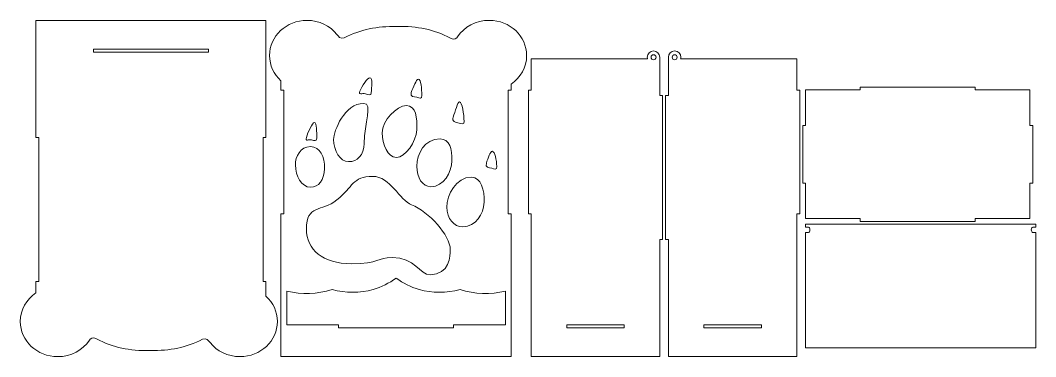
# Model space of a CAD drawing. Header units: millimetres. Extents: x -1476 to 1476, y -775 to 775.
# Drawn here: x 418 to 1476, y -775 to -425 of the extents above; entities that cross this region are included whole.
import ezdxf

# ---------------------------------------------------------------- set-up
doc = ezdxf.new("R2010")
doc.units = ezdxf.units.MM
doc.header["$MEASUREMENT"] = 0
doc.layers.add('Camada 1', color=7, linetype='Continuous')

msp = doc.modelspace()

# ---------------------------------------------------------------- linework, layer by layer
at = {"layer": 'Camada 1', "color": 250, "lineweight": 20}
for points, knots in [([(433.7218, -708.7758), (423.9238, -715.4268), (417.5457, -726.2498), (417.5457, -738.4706), (417.5457, -738.4706), (417.5457, -758.7059), (435.004, -775.1065), (456.5359, -775.1065), (456.5359, -775.1065), (470.483, -775.1065), (482.7107, -768.2286), (489.6045, -757.8809), (489.6045, -757.8809), (490.4438, -756.6203), (492.578, -754.2022), (497.0328, -756.5783), (497.0328, -756.5783), (515.0197, -766.0437), (530.6665, -768.8346), (552.8515, -768.8346), (552.8515, -768.8346), (574.2284, -768.8351), (590.1564, -765.8182), (607.6852, -756.9789), (607.6852, -756.9789), (611.7231, -755.09), (614.0851, -758.6911), (615.4384, -760.3835), (615.4384, -760.3835), (622.5419, -769.3205), (633.8832, -775.1065), (646.6739, -775.1065), (646.6739, -775.1065), (668.2059, -775.1065), (685.6569, -758.7055), (685.6569, -738.4706), (685.6569, -738.4706), (685.6569, -728.1086), (681.0793, -718.7598), (673.7218, -712.0979), (673.7218, -712.0979), (673.7218, -712.0979), (673.7218, -696.8556), (673.7218, -696.8556), (673.7218, -696.8556), (673.7218, -696.8556), (670.7218, -696.8556), (670.7218, -696.8556), (670.7218, -696.8556), (670.7218, -696.8556), (670.7218, -546.8557), (670.7218, -546.8557), (670.7218, -546.8557), (670.7218, -546.8557), (673.7218, -546.8557), (673.7218, -546.8557), (673.7218, -546.8557), (673.7218, -546.8557), (673.7218, -424.8557), (673.7218, -424.8557), (673.7218, -424.8557), (673.7218, -424.8557), (433.7219, -424.8557), (433.7219, -424.8557), (433.7219, -424.8557), (433.7219, -424.8557), (433.7219, -546.8557), (433.7219, -546.8557), (433.7219, -546.8557), (433.7219, -546.8557), (436.7219, -546.8557), (436.7219, -546.8557), (436.7219, -546.8557), (436.7219, -546.8557), (436.7219, -696.8556), (436.7219, -696.8556), (436.7219, -696.8556), (436.7219, -696.8556), (433.7219, -696.8556), (433.7219, -696.8556), (433.7219, -696.8556), (433.7219, -696.8556), (433.7218, -708.7758), (433.7218, -708.7758)], [0, 0, 0, 0, 0.045454545, 0.045454545, 0.045454545, 0.045454545, 0.090909091, 0.090909091, 0.090909091, 0.090909091, 0.136363636, 0.136363636, 0.136363636, 0.136363636, 0.181818182, 0.181818182, 0.181818182, 0.181818182, 0.227272727, 0.227272727, 0.227272727, 0.227272727, 0.272727273, 0.272727273, 0.272727273, 0.272727273, 0.318181818, 0.318181818, 0.318181818, 0.318181818, 0.363636364, 0.363636364, 0.363636364, 0.363636364, 0.409090909, 0.409090909, 0.409090909, 0.409090909, 0.454545455, 0.454545455, 0.454545455, 0.454545455, 0.5, 0.5, 0.5, 0.5, 0.545454545, 0.545454545, 0.545454545, 0.545454545, 0.590909091, 0.590909091, 0.590909091, 0.590909091, 0.636363636, 0.636363636, 0.636363636, 0.636363636, 0.681818182, 0.681818182, 0.681818182, 0.681818182, 0.727272727, 0.727272727, 0.727272727, 0.727272727, 0.772727273, 0.772727273, 0.772727273, 0.772727273, 0.818181818, 0.818181818, 0.818181818, 0.818181818, 0.863636364, 0.863636364, 0.863636364, 0.863636364, 0.909090909, 0.909090909, 0.909090909, 0.909090909, 1, 1, 1, 1]), ([(689.394, -487.8643), (689.394, -487.8643), (689.394, -497.6779), (689.394, -497.6779), (689.394, -497.6779), (689.394, -497.6779), (692.394, -497.6779), (692.394, -497.6779), (692.394, -497.6779), (692.394, -497.6779), (692.394, -626.2493), (692.394, -626.2493), (692.394, -626.2493), (692.394, -626.2493), (689.394, -626.2493), (689.394, -626.2493), (689.394, -626.2493), (689.394, -626.2493), (689.394, -690.819), (689.394, -690.819), (689.394, -690.819), (689.394, -690.819), (689.394, -705.1065), (689.394, -705.1065), (689.394, -705.1065), (689.394, -705.1065), (689.394, -745.1065), (689.394, -745.1065), (689.394, -745.1065), (689.394, -745.1065), (689.394, -775.1065), (689.394, -775.1065), (689.394, -775.1065), (689.394, -775.1065), (929.394, -775.1065), (929.394, -775.1065), (929.394, -775.1065), (929.394, -775.1065), (929.394, -745.1065), (929.394, -745.1065), (929.394, -745.1065), (929.394, -745.1065), (929.394, -705.1065), (929.394, -705.1065), (929.394, -705.1065), (929.394, -705.1065), (929.394, -690.819), (929.394, -690.819), (929.394, -690.819), (929.394, -690.819), (929.394, -626.2493), (929.394, -626.2493), (929.394, -626.2493), (929.394, -626.2493), (926.394, -626.2493), (926.394, -626.2493), (926.394, -626.2493), (926.394, -626.2493), (926.394, -497.6779), (926.394, -497.6779), (926.394, -497.6779), (926.394, -497.6779), (929.394, -497.6779), (929.394, -497.6779), (929.394, -497.6779), (929.394, -497.6779), (929.394, -491.1864), (929.394, -491.1864), (929.394, -491.1864), (939.192, -484.5354), (945.5701, -473.7124), (945.5701, -461.4916), (945.5701, -461.4916), (945.5701, -441.2563), (928.1118, -424.8557), (906.5799, -424.8557), (906.5799, -424.8557), (892.6328, -424.8557), (880.4051, -431.7336), (873.5113, -442.0813), (873.5113, -442.0813), (872.672, -443.3419), (870.5378, -445.76), (866.083, -443.3839), (866.083, -443.3839), (848.0961, -433.9185), (832.4493, -431.1276), (810.2643, -431.1276), (810.2643, -431.1276), (788.8874, -431.1271), (772.9594, -434.144), (755.4306, -442.9833), (755.4306, -442.9833), (751.3927, -444.8722), (749.0307, -441.2711), (747.6774, -439.5787), (747.6774, -439.5787), (740.5739, -430.6417), (729.2326, -424.8557), (716.4419, -424.8557), (716.4419, -424.8557), (694.9099, -424.8557), (677.4589, -441.2567), (677.4589, -461.4916), (677.4589, -461.4916), (677.4589, -471.8536), (682.0365, -481.2024), (689.394, -487.8643)], [0, 0, 0, 0, 0.035714286, 0.035714286, 0.035714286, 0.035714286, 0.071428571, 0.071428571, 0.071428571, 0.071428571, 0.107142857, 0.107142857, 0.107142857, 0.107142857, 0.142857143, 0.142857143, 0.142857143, 0.142857143, 0.178571429, 0.178571429, 0.178571429, 0.178571429, 0.214285714, 0.214285714, 0.214285714, 0.214285714, 0.25, 0.25, 0.25, 0.25, 0.285714286, 0.285714286, 0.285714286, 0.285714286, 0.321428571, 0.321428571, 0.321428571, 0.321428571, 0.357142857, 0.357142857, 0.357142857, 0.357142857, 0.392857143, 0.392857143, 0.392857143, 0.392857143, 0.428571429, 0.428571429, 0.428571429, 0.428571429, 0.464285714, 0.464285714, 0.464285714, 0.464285714, 0.5, 0.5, 0.5, 0.5, 0.535714286, 0.535714286, 0.535714286, 0.535714286, 0.571428571, 0.571428571, 0.571428571, 0.571428571, 0.607142857, 0.607142857, 0.607142857, 0.607142857, 0.642857143, 0.642857143, 0.642857143, 0.642857143, 0.678571429, 0.678571429, 0.678571429, 0.678571429, 0.714285714, 0.714285714, 0.714285714, 0.714285714, 0.75, 0.75, 0.75, 0.75, 0.785714286, 0.785714286, 0.785714286, 0.785714286, 0.821428571, 0.821428571, 0.821428571, 0.821428571, 0.857142857, 0.857142857, 0.857142857, 0.857142857, 0.892857143, 0.892857143, 0.892857143, 0.892857143, 0.928571429, 0.928571429, 0.928571429, 0.928571429, 1, 1, 1, 1]), ([(613.7217, -457.8557), (613.7217, -457.8557), (493.7217, -457.8557), (493.7217, -457.8557), (493.7217, -457.8557), (493.7217, -457.8557), (493.7217, -454.8557), (493.7217, -454.8557), (493.7217, -454.8557), (493.7217, -454.8557), (613.7217, -454.8557), (613.7217, -454.8557), (613.7217, -454.8557), (613.7217, -454.8557), (613.7217, -457.8557), (613.7217, -457.8557)], [0, 0, 0, 0, 0.2, 0.2, 0.2, 0.2, 0.4, 0.4, 0.4, 0.4, 0.6, 0.6, 0.6, 0.6, 1, 1, 1, 1]), ([(1084.394, -775.1065), (1084.394, -775.1065), (1084.394, -653.1065), (1084.394, -653.1065), (1084.394, -653.1065), (1084.394, -653.1065), (1087.394, -653.1065), (1087.394, -653.1065), (1087.394, -653.1065), (1087.394, -653.1065), (1087.394, -503.1065), (1087.394, -503.1065), (1087.394, -503.1065), (1087.394, -503.1065), (1084.394, -503.1065), (1084.394, -503.1065), (1084.394, -503.1065), (1084.394, -503.1065), (1084.394, -463.2756), (1084.394, -463.2756), (1084.394, -463.2756), (1084.394, -459.6783), (1081.4778, -456.7621), (1077.8805, -456.7621), (1077.8805, -456.7621), (1074.2832, -456.7621), (1071.367, -459.6783), (1071.367, -463.2756), (1071.367, -463.2756), (1071.367, -463.9113), (1071.4582, -464.5257), (1071.6279, -465.1065), (1071.6279, -465.1065), (1071.6279, -465.1065), (950.394, -465.1065), (950.394, -465.1065), (950.394, -465.1065), (950.394, -465.1065), (950.394, -497.6779), (950.394, -497.6779), (950.394, -497.6779), (950.394, -497.6779), (947.394, -497.6779), (947.394, -497.6779), (947.394, -497.6779), (947.394, -497.6779), (947.394, -626.2493), (947.394, -626.2493), (947.394, -626.2493), (947.394, -626.2493), (950.394, -626.2493), (950.394, -626.2493), (950.394, -626.2493), (950.394, -626.2493), (950.394, -745.1065), (950.394, -745.1065), (950.394, -745.1065), (950.394, -745.1065), (950.394, -775.1065), (950.394, -775.1065), (950.394, -775.1065), (950.394, -775.1065), (1084.394, -775.1065), (1084.394, -775.1065)], [0, 0, 0, 0, 0.058823529, 0.058823529, 0.058823529, 0.058823529, 0.117647059, 0.117647059, 0.117647059, 0.117647059, 0.176470588, 0.176470588, 0.176470588, 0.176470588, 0.235294118, 0.235294118, 0.235294118, 0.235294118, 0.294117647, 0.294117647, 0.294117647, 0.294117647, 0.352941176, 0.352941176, 0.352941176, 0.352941176, 0.411764706, 0.411764706, 0.411764706, 0.411764706, 0.470588235, 0.470588235, 0.470588235, 0.470588235, 0.529411765, 0.529411765, 0.529411765, 0.529411765, 0.588235294, 0.588235294, 0.588235294, 0.588235294, 0.647058824, 0.647058824, 0.647058824, 0.647058824, 0.705882353, 0.705882353, 0.705882353, 0.705882353, 0.764705882, 0.764705882, 0.764705882, 0.764705882, 0.823529412, 0.823529412, 0.823529412, 0.823529412, 0.882352941, 0.882352941, 0.882352941, 0.882352941, 1, 1, 1, 1]), ([(1080.494, -463.2756), (1080.494, -464.719), (1079.3239, -465.8891), (1077.8805, -465.8891), (1077.8805, -465.8891), (1076.4371, -465.8891), (1075.267, -464.719), (1075.267, -463.2756), (1075.267, -463.2756), (1075.267, -461.8322), (1076.4371, -460.6621), (1077.8805, -460.6621), (1077.8805, -460.6621), (1079.3239, -460.6621), (1080.494, -461.8322), (1080.494, -463.2756)], [0, 0, 0, 0, 0.2, 0.2, 0.2, 0.2, 0.4, 0.4, 0.4, 0.4, 0.6, 0.6, 0.6, 0.6, 1, 1, 1, 1]), ([(1093.394, -775.1065), (1093.394, -775.1065), (1093.394, -653.1065), (1093.394, -653.1065), (1093.394, -653.1065), (1093.394, -653.1065), (1090.394, -653.1065), (1090.394, -653.1065), (1090.394, -653.1065), (1090.394, -653.1065), (1090.394, -503.1065), (1090.394, -503.1065), (1090.394, -503.1065), (1090.394, -503.1065), (1093.394, -503.1065), (1093.394, -503.1065), (1093.394, -503.1065), (1093.394, -503.1065), (1093.394, -463.2756), (1093.394, -463.2756), (1093.394, -463.2756), (1093.394, -459.6783), (1096.3102, -456.7621), (1099.9075, -456.7621), (1099.9075, -456.7621), (1103.5048, -456.7621), (1106.421, -459.6783), (1106.421, -463.2756), (1106.421, -463.2756), (1106.421, -463.9113), (1106.3298, -464.5257), (1106.1601, -465.1065), (1106.1601, -465.1065), (1106.1601, -465.1065), (1227.394, -465.1065), (1227.394, -465.1065), (1227.394, -465.1065), (1227.394, -465.1065), (1227.394, -497.6779), (1227.394, -497.6779), (1227.394, -497.6779), (1227.394, -497.6779), (1230.394, -497.6779), (1230.394, -497.6779), (1230.394, -497.6779), (1230.394, -497.6779), (1230.394, -626.2493), (1230.394, -626.2493), (1230.394, -626.2493), (1230.394, -626.2493), (1227.394, -626.2493), (1227.394, -626.2493), (1227.394, -626.2493), (1227.394, -626.2493), (1227.394, -745.1065), (1227.394, -745.1065), (1227.394, -745.1065), (1227.394, -745.1065), (1227.394, -775.1065), (1227.394, -775.1065), (1227.394, -775.1065), (1227.394, -775.1065), (1093.394, -775.1065), (1093.394, -775.1065)], [0, 0, 0, 0, 0.058823529, 0.058823529, 0.058823529, 0.058823529, 0.117647059, 0.117647059, 0.117647059, 0.117647059, 0.176470588, 0.176470588, 0.176470588, 0.176470588, 0.235294118, 0.235294118, 0.235294118, 0.235294118, 0.294117647, 0.294117647, 0.294117647, 0.294117647, 0.352941176, 0.352941176, 0.352941176, 0.352941176, 0.411764706, 0.411764706, 0.411764706, 0.411764706, 0.470588235, 0.470588235, 0.470588235, 0.470588235, 0.529411765, 0.529411765, 0.529411765, 0.529411765, 0.588235294, 0.588235294, 0.588235294, 0.588235294, 0.647058824, 0.647058824, 0.647058824, 0.647058824, 0.705882353, 0.705882353, 0.705882353, 0.705882353, 0.764705882, 0.764705882, 0.764705882, 0.764705882, 0.823529412, 0.823529412, 0.823529412, 0.823529412, 0.882352941, 0.882352941, 0.882352941, 0.882352941, 1, 1, 1, 1]), ([(1097.294, -463.2756), (1097.294, -464.719), (1098.4641, -465.8891), (1099.9075, -465.8891), (1099.9075, -465.8891), (1101.3509, -465.8891), (1102.521, -464.719), (1102.521, -463.2756), (1102.521, -463.2756), (1102.521, -461.8322), (1101.3509, -460.6621), (1099.9075, -460.6621), (1099.9075, -460.6621), (1098.4641, -460.6621), (1097.294, -461.8322), (1097.294, -463.2756)], [0, 0, 0, 0, 0.2, 0.2, 0.2, 0.2, 0.4, 0.4, 0.4, 0.4, 0.6, 0.6, 0.6, 0.6, 1, 1, 1, 1]), ([(777.5492, -501.4544), (780.5676, -502.3723), (783.3711, -503.927), (783.5447, -500.2305), (783.5447, -500.2305), (783.8424, -494.45), (785.24, -485.1052), (781.899, -484.6256), (781.899, -484.6256), (779.9309, -484.3362), (773.588, -493.7884), (771.6198, -498.5765), (771.6198, -498.5765), (769.7757, -503.1331), (774.0677, -500.3545), (777.5492, -501.4544)], [0, 0, 0, 0, 0.2, 0.2, 0.2, 0.2, 0.4, 0.4, 0.4, 0.4, 0.6, 0.6, 0.6, 0.6, 1, 1, 1, 1]), ([(831.0209, -504.878), (833.783, -505.6305), (836.421, -507.0281), (836.2969, -503.1166), (836.2969, -503.1166), (836.0488, -496.0956), (835.5526, -486.3622), (832.5507, -486.1059), (832.5507, -486.1059), (830.7645, -485.957), (826.7371, -494.9048), (825.3065, -500.0982), (825.3065, -500.0982), (823.9586, -505.0434), (827.8453, -504.0097), (831.0209, -504.878)], [0, 0, 0, 0, 0.2, 0.2, 0.2, 0.2, 0.4, 0.4, 0.4, 0.4, 0.6, 0.6, 0.6, 0.6, 1, 1, 1, 1]), ([(1236.394, -631.2857), (1236.394, -631.2857), (1293.394, -631.2857), (1293.394, -631.2857), (1293.394, -631.2857), (1293.394, -631.2857), (1293.394, -634.2857), (1293.394, -634.2857), (1293.394, -634.2857), (1293.394, -634.2857), (1413.394, -634.2857), (1413.394, -634.2857), (1413.394, -634.2857), (1413.394, -634.2857), (1413.394, -631.2857), (1413.394, -631.2857), (1413.394, -631.2857), (1413.394, -631.2857), (1470.394, -631.2857), (1470.394, -631.2857), (1470.394, -631.2857), (1470.394, -631.2857), (1470.394, -594.2857), (1470.394, -594.2857), (1470.394, -594.2857), (1470.394, -594.2857), (1473.394, -594.2857), (1473.394, -594.2857), (1473.394, -594.2857), (1473.394, -594.2857), (1473.394, -534.2857), (1473.394, -534.2857), (1473.394, -534.2857), (1473.394, -534.2857), (1470.394, -534.2857), (1470.394, -534.2857), (1470.394, -534.2857), (1470.394, -534.2857), (1470.394, -497.2857), (1470.394, -497.2857), (1470.394, -497.2857), (1470.394, -497.2857), (1413.394, -497.2857), (1413.394, -497.2857), (1413.394, -497.2857), (1413.394, -497.2857), (1413.394, -494.2857), (1413.394, -494.2857), (1413.394, -494.2857), (1413.394, -494.2857), (1293.394, -494.2857), (1293.394, -494.2857), (1293.394, -494.2857), (1293.394, -494.2857), (1293.394, -497.2857), (1293.394, -497.2857), (1293.394, -497.2857), (1293.394, -497.2857), (1236.394, -497.2857), (1236.394, -497.2857), (1236.394, -497.2857), (1236.394, -497.2857), (1236.394, -534.2857), (1236.394, -534.2857), (1236.394, -534.2857), (1236.394, -534.2857), (1233.394, -534.2857), (1233.394, -534.2857), (1233.394, -534.2857), (1233.394, -534.2857), (1233.394, -594.2857), (1233.394, -594.2857), (1233.394, -594.2857), (1233.394, -594.2857), (1236.394, -594.2857), (1236.394, -594.2857), (1236.394, -594.2857), (1236.394, -594.2857), (1236.394, -631.2857), (1236.394, -631.2857)], [0, 0, 0, 0, 0.047619048, 0.047619048, 0.047619048, 0.047619048, 0.095238095, 0.095238095, 0.095238095, 0.095238095, 0.142857143, 0.142857143, 0.142857143, 0.142857143, 0.19047619, 0.19047619, 0.19047619, 0.19047619, 0.238095238, 0.238095238, 0.238095238, 0.238095238, 0.285714286, 0.285714286, 0.285714286, 0.285714286, 0.333333333, 0.333333333, 0.333333333, 0.333333333, 0.380952381, 0.380952381, 0.380952381, 0.380952381, 0.428571429, 0.428571429, 0.428571429, 0.428571429, 0.476190476, 0.476190476, 0.476190476, 0.476190476, 0.523809524, 0.523809524, 0.523809524, 0.523809524, 0.571428571, 0.571428571, 0.571428571, 0.571428571, 0.619047619, 0.619047619, 0.619047619, 0.619047619, 0.666666667, 0.666666667, 0.666666667, 0.666666667, 0.714285714, 0.714285714, 0.714285714, 0.714285714, 0.761904762, 0.761904762, 0.761904762, 0.761904762, 0.80952381, 0.80952381, 0.80952381, 0.80952381, 0.857142857, 0.857142857, 0.857142857, 0.857142857, 0.904761905, 0.904761905, 0.904761905, 0.904761905, 1, 1, 1, 1]), ([(759.9017, -572.036), (768.9156, -572.036), (776.0276, -565.4037), (776.0276, -553.0571), (776.0276, -553.0571), (776.0276, -532.1927), (785.5046, -511.3201), (775.5562, -511.3201), (775.5562, -511.3201), (755.6263, -511.3201), (744.239, -540.2474), (744.239, -548.79), (744.239, -548.79), (744.239, -560.657), (750.8795, -572.036), (759.9017, -572.036)], [0, 0, 0, 0, 0.2, 0.2, 0.2, 0.2, 0.4, 0.4, 0.4, 0.4, 0.6, 0.6, 0.6, 0.6, 1, 1, 1, 1]), ([(809.7017, -567.7689), (818.7156, -567.7689), (830.5743, -551.1717), (831.0457, -538.8333), (831.0457, -538.8333), (831.5253, -526.495), (830.103, -513.7018), (820.138, -513.7018), (820.138, -513.7018), (809.7017, -513.7018), (794.9982, -529.348), (794.9982, -542.1577), (794.9982, -542.1577), (794.9982, -554.0164), (800.696, -567.7689), (809.7017, -567.7689)], [0, 0, 0, 0, 0.2, 0.2, 0.2, 0.2, 0.4, 0.4, 0.4, 0.4, 0.6, 0.6, 0.6, 0.6, 1, 1, 1, 1]), ([(875.09, -531.8289), (877.8521, -532.5897), (880.4984, -533.9873), (880.3578, -530.0757), (880.3578, -530.0757), (880.118, -523.0547), (878.4558, -509.9142), (875.4456, -509.6744), (875.4456, -509.6744), (873.6594, -509.5255), (871.0048, -519.9701), (868.8712, -525.6183), (868.8712, -525.6183), (867.0684, -530.3982), (871.9144, -530.9688), (875.09, -531.8289)], [0, 0, 0, 0, 0.2, 0.2, 0.2, 0.2, 0.4, 0.4, 0.4, 0.4, 0.6, 0.6, 0.6, 0.6, 1, 1, 1, 1]), ([(721.3733, -549.2862), (724.1354, -550.0387), (726.7155, -551.4363), (726.6411, -547.533), (726.6411, -547.533), (726.5171, -541.4382), (727.1456, -531.4898), (724.1354, -531.2335), (724.1354, -531.2335), (722.3409, -531.0929), (717.3212, -541.5457), (715.8823, -546.7391), (715.8823, -546.7391), (714.5426, -551.6761), (718.1895, -548.4261), (721.3733, -549.2862)], [0, 0, 0, 0, 0.2, 0.2, 0.2, 0.2, 0.4, 0.4, 0.4, 0.4, 0.6, 0.6, 0.6, 0.6, 1, 1, 1, 1]), ([(845.7574, -598.1268), (859.0302, -598.1268), (867.1097, -583.4233), (867.5811, -571.085), (867.5811, -571.085), (868.0525, -558.7467), (865.2077, -548.3103), (855.2428, -548.3103), (855.2428, -548.3103), (839.1252, -548.3103), (831.054, -563.9731), (831.054, -576.7745), (831.054, -576.7745), (831.054, -588.6332), (836.7435, -598.1268), (845.7574, -598.1268)], [0, 0, 0, 0, 0.2, 0.2, 0.2, 0.2, 0.4, 0.4, 0.4, 0.4, 0.6, 0.6, 0.6, 0.6, 1, 1, 1, 1]), ([(734.7619, -579.1562), (735.2333, -566.8261), (730.0151, -556.3815), (720.0584, -556.3815), (720.0584, -556.3815), (709.6139, -556.3815), (704.3957, -566.8261), (704.3957, -575.3522), (704.3957, -575.3522), (704.3957, -587.2192), (711.0362, -598.5982), (720.0585, -598.5982), (720.0585, -598.5982), (729.0724, -598.5899), (734.2823, -591.4946), (734.7619, -579.1562)], [0, 0, 0, 0, 0.2, 0.2, 0.2, 0.2, 0.4, 0.4, 0.4, 0.4, 0.6, 0.6, 0.6, 0.6, 1, 1, 1, 1]), ([(909.6655, -561.2524), (907.8793, -561.1035), (905.0428, -568.4057), (903.6121, -573.6073), (903.6121, -573.6073), (902.2724, -578.5443), (905.9359, -577.9985), (909.1197, -578.8668), (909.1197, -578.8668), (911.8818, -579.6193), (914.5198, -581.0169), (914.3875, -577.1136), (914.3875, -577.1136), (914.1311, -570.0926), (912.6756, -561.5005), (909.6655, -561.2524)], [0, 0, 0, 0, 0.2, 0.2, 0.2, 0.2, 0.4, 0.4, 0.4, 0.4, 0.6, 0.6, 0.6, 0.6, 1, 1, 1, 1]), ([(865.9272, -663.8459), (865.9272, -669.6181), (865.1995, -689.8292), (844.9967, -689.8292), (844.9967, -689.8292), (834.1717, -689.8292), (829.1189, -671.7848), (805.3188, -671.7848), (805.3188, -671.7848), (789.4493, -671.7848), (792.3271, -678.2682), (762.7548, -678.2682), (762.7548, -678.2682), (733.1659, -678.2682), (715.8492, -663.8459), (715.8492, -642.2042), (715.8492, -642.2042), (715.8492, -616.2209), (731.5947, -624.5733), (747.5965, -611.9041), (747.5965, -611.9041), (764.9215, -598.193), (763.4743, -587.368), (785.1243, -587.368), (785.1243, -587.368), (803.1522, -587.368), (813.2246, -612.0199), (825.5216, -616.9486), (825.5216, -616.9486), (843.5577, -624.1598), (865.9272, -648.6959), (865.9272, -663.8459)], [0, 0, 0, 0, 0.111111111, 0.111111111, 0.111111111, 0.111111111, 0.222222222, 0.222222222, 0.222222222, 0.222222222, 0.333333333, 0.333333333, 0.333333333, 0.333333333, 0.444444444, 0.444444444, 0.444444444, 0.444444444, 0.555555556, 0.555555556, 0.555555556, 0.555555556, 0.666666667, 0.666666667, 0.666666667, 0.666666667, 0.777777778, 0.777777778, 0.777777778, 0.777777778, 1, 1, 1, 1]), ([(887.9658, -588.1701), (871.8399, -588.1701), (862.3546, -606.6528), (862.3546, -619.4708), (862.3546, -619.4708), (862.3546, -631.3378), (869.9379, -639.8721), (878.9601, -639.8721), (878.9601, -639.8721), (892.2329, -639.8721), (900.7838, -626.5993), (901.2469, -614.2609), (901.2469, -614.2609), (901.7183, -601.9143), (897.9225, -588.1701), (887.9658, -588.1701)], [0, 0, 0, 0, 0.2, 0.2, 0.2, 0.2, 0.4, 0.4, 0.4, 0.4, 0.6, 0.6, 0.6, 0.6, 1, 1, 1, 1]), ([(1476.3944, -637.2857), (1476.3944, -637.2857), (1236.394, -637.2857), (1236.394, -637.2857), (1236.394, -637.2857), (1236.394, -637.2857), (1236.394, -640.3084), (1236.394, -640.3084), (1236.394, -640.3084), (1236.394, -640.3084), (1239.394, -640.3084), (1239.394, -640.3084), (1239.394, -640.3084), (1240.2709, -640.3084), (1240.9818, -641.5378), (1240.9818, -643.0543), (1240.9818, -643.0543), (1240.9818, -644.5193), (1240.3184, -645.7164), (1239.4829, -645.7961), (1239.4829, -645.7961), (1239.4536, -645.7988), (1236.4238, -645.8003), (1236.394, -645.8003), (1236.394, -645.8003), (1236.394, -645.8003), (1236.394, -765.8623), (1236.394, -765.8623), (1236.394, -765.8623), (1236.394, -765.8623), (1476.3944, -765.8623), (1476.3944, -765.8623), (1476.3944, -765.8623), (1476.3944, -765.8623), (1476.3944, -645.8003), (1476.3944, -645.8003), (1476.3944, -645.8003), (1476.3165, -645.8003), (1473.2397, -645.7906), (1473.165, -645.7719), (1473.165, -645.7719), (1472.3968, -645.5798), (1471.8066, -644.4362), (1471.8066, -643.0543), (1471.8066, -643.0543), (1471.8066, -641.5378), (1472.5175, -640.3084), (1473.3944, -640.3084), (1473.3944, -640.3084), (1473.3944, -640.3084), (1476.3944, -640.3084), (1476.3944, -640.3084), (1476.3944, -640.3084), (1476.3944, -640.3084), (1476.3944, -637.2857), (1476.3944, -637.2857)], [0, 0, 0, 0, 0.066666667, 0.066666667, 0.066666667, 0.066666667, 0.133333333, 0.133333333, 0.133333333, 0.133333333, 0.2, 0.2, 0.2, 0.2, 0.266666667, 0.266666667, 0.266666667, 0.266666667, 0.333333333, 0.333333333, 0.333333333, 0.333333333, 0.4, 0.4, 0.4, 0.4, 0.466666667, 0.466666667, 0.466666667, 0.466666667, 0.533333333, 0.533333333, 0.533333333, 0.533333333, 0.6, 0.6, 0.6, 0.6, 0.666666667, 0.666666667, 0.666666667, 0.666666667, 0.733333333, 0.733333333, 0.733333333, 0.733333333, 0.8, 0.8, 0.8, 0.8, 0.866666667, 0.866666667, 0.866666667, 0.866666667, 1, 1, 1, 1]), ([(695.394, -706.8277), (710.942, -710.6781), (727.4232, -710.105), (742.6927, -705.1065), (742.6927, -705.1065), (756.7999, -709.1549), (771.6645, -709.0421), (785.3815, -705.1065), (785.3815, -705.1065), (793.9956, -702.635), (802.157, -698.6559), (809.394, -693.2531), (809.394, -693.2531), (816.631, -698.6559), (824.7924, -702.635), (833.4065, -705.1065), (833.4065, -705.1065), (847.1235, -709.0421), (861.9881, -709.1549), (876.0953, -705.1065), (876.0953, -705.1065), (891.3649, -710.105), (907.8461, -710.6781), (923.394, -706.8277), (923.394, -706.8277), (923.394, -706.8277), (923.394, -742.1065), (923.394, -742.1065), (923.394, -742.1065), (923.394, -742.1065), (869.394, -742.1065), (869.394, -742.1065), (869.394, -742.1065), (869.394, -742.1065), (869.394, -745.1065), (869.394, -745.1065), (869.394, -745.1065), (869.394, -745.1065), (749.394, -745.1065), (749.394, -745.1065), (749.394, -745.1065), (749.394, -745.1065), (749.394, -742.1065), (749.394, -742.1065), (749.394, -742.1065), (749.394, -742.1065), (695.394, -742.1065), (695.394, -742.1065), (695.394, -742.1065), (695.394, -742.1065), (695.394, -706.8277), (695.394, -706.8277)], [0, 0, 0, 0, 0.071428571, 0.071428571, 0.071428571, 0.071428571, 0.142857143, 0.142857143, 0.142857143, 0.142857143, 0.214285714, 0.214285714, 0.214285714, 0.214285714, 0.285714286, 0.285714286, 0.285714286, 0.285714286, 0.357142857, 0.357142857, 0.357142857, 0.357142857, 0.428571429, 0.428571429, 0.428571429, 0.428571429, 0.5, 0.5, 0.5, 0.5, 0.571428571, 0.571428571, 0.571428571, 0.571428571, 0.642857143, 0.642857143, 0.642857143, 0.642857143, 0.714285714, 0.714285714, 0.714285714, 0.714285714, 0.785714286, 0.785714286, 0.785714286, 0.785714286, 0.857142857, 0.857142857, 0.857142857, 0.857142857, 1, 1, 1, 1]), ([(1047.394, -742.1065), (1047.394, -742.1065), (1047.394, -745.1065), (1047.394, -745.1065), (1047.394, -745.1065), (1047.394, -745.1065), (987.394, -745.1065), (987.394, -745.1065), (987.394, -745.1065), (987.394, -745.1065), (987.394, -742.1065), (987.394, -742.1065), (987.394, -742.1065), (987.394, -742.1065), (1047.394, -742.1065), (1047.394, -742.1065)], [0, 0, 0, 0, 0.2, 0.2, 0.2, 0.2, 0.4, 0.4, 0.4, 0.4, 0.6, 0.6, 0.6, 0.6, 1, 1, 1, 1]), ([(1130.394, -742.1065), (1130.394, -742.1065), (1130.394, -745.1065), (1130.394, -745.1065), (1130.394, -745.1065), (1130.394, -745.1065), (1190.394, -745.1065), (1190.394, -745.1065), (1190.394, -745.1065), (1190.394, -745.1065), (1190.394, -742.1065), (1190.394, -742.1065), (1190.394, -742.1065), (1190.394, -742.1065), (1130.394, -742.1065), (1130.394, -742.1065)], [0, 0, 0, 0, 0.2, 0.2, 0.2, 0.2, 0.4, 0.4, 0.4, 0.4, 0.6, 0.6, 0.6, 0.6, 1, 1, 1, 1])]:
    msp.add_open_spline(points, degree=3, knots=knots, dxfattribs=at)

doc.saveas('drawing.dxf')
